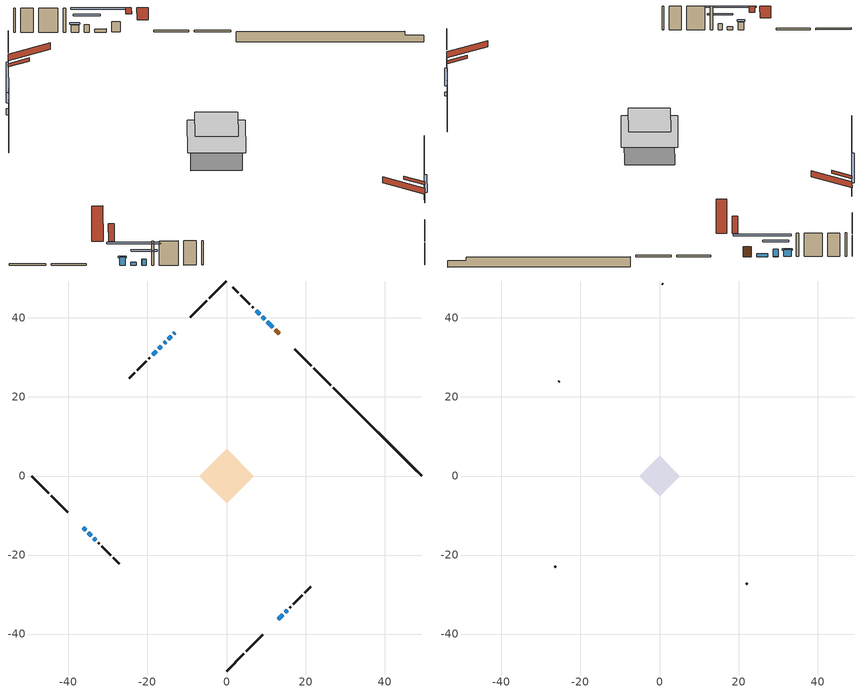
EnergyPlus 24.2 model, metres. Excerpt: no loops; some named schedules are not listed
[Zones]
conditioned space
 floor adiabatic (AdiabaticFloorConstruction): -6.88,0 0,6.88 6.88,0 0,-6.88 z3.14
 floor foundation (Slab1 construction): -5.57,0.54 -0.54,5.57 5.57,-0.54 0.54,-5.57 z-1.37
 wall outside (RimJoist1 construction): 0,-49.35 4.31,-45.03 / -49.35,0 -45.03,-4.31 / 0,49.35 -4.31,45.03 / 26.42,22.93 22.11,27.24 z0.7:1
 wall outside (RimJoist2 construction): 4.97,-44.38 9.14,-40.2 / -44.38,-4.97 -40.2,-9.14 / -4.97,44.38 -9.14,40.2 / 21.45,27.9 17.27,32.07 z0.7:1
 wall outside (AdiabaticWallConstruction 1): 13.33,36.01 12.32,37.02 z0.7:2.73
 wall outside (AdiabaticWallConstruction): -13.08,36.26 -13.38,35.96 / -33.6,-15.74 -33.11,-16.23 z0.7:1.92; -36.26,-13.08 -35.6,-13.75 z0.7:2.28; 11.66,37.68 10.3,39.05 / -14.04,35.31 -14.72,34.62 / -34.94,-14.4 -34.26,-15.09 z0.7:1.31; 9.64,39.7 9.05,40.3 / 13.08,-36.26 14.25,-35.09 z0.7:2.2; -15.38,33.97 -15.81,33.54 / 14.91,-34.44 15.33,-34.02 z0.7:1.69; -16.47,32.88 -17.13,32.21 z0.7:2.17; 8.39,40.95 7.47,41.87 z0.7:2.07; -17.79,31.56 -18.72,30.62 z0.7:1.84
 wall outside (Wall1 construction): 15.98,-33.36 16.26,-33.09 / -32.46,-16.89 -32.18,-17.17 / -19.38,29.97 -19.65,29.69 / 6.82,42.53 6.54,42.8 z0.7:5.58
 wall outside (Wall2 construction): 16.92,-32.43 19.14,-30.21 / -31.52,-17.82 -29.3,-20.04 / -20.31,29.03 -22.53,26.81 / 5.88,43.46 3.66,45.68 z0.7:5.58
 wall outside (Wall3 construction): 19.79,-29.55 21.28,-28.07 / -28.64,-20.7 -27.16,-22.18 / -23.19,26.16 -24.67,24.67 / 3.01,46.34 1.52,47.82 z0.7:5.58
 wall foundation (FoundationWall1 construction): 27.07,22.27,-1.37 27.07,22.27,0.7 47.12,2.23,0.7 47.12,2.23,-0.05 49.35,0,-0.05 49.35,0,-1.37
 window (WindowConstruction 9): -13.09,36.26 -13.38,35.96 z0.7:1.92
 window (WindowConstruction 8): -36.26,-13.09 -35.6,-13.75 z0.7:2.28
 window (WindowConstruction 10): 11.66,37.68 10.3,39.05 z0.7:1.31
 window (WindowConstruction 11): -14.04,35.31 -14.72,34.62 z0.7:1.31
 window (WindowConstruction 12): -34.94,-14.41 -34.26,-15.09 z0.7:1.31
 window (WindowConstruction): 9.64,39.7 9.05,40.3 z0.7:2.2
 window (WindowConstruction 1): -15.38,33.97 -15.81,33.54 z0.7:1.69
 window (WindowConstruction 2): -16.47,32.88 -17.13,32.22 z0.7:2.17
 window (WindowConstruction 3): 13.09,-36.26 14.25,-35.09 z0.7:2.2
 window (WindowConstruction 4): -33.6,-15.75 -33.11,-16.23 z0.7:1.92
 window (WindowConstruction 5): 8.39,40.95 7.48,41.87 z0.7:2.07
 window (WindowConstruction 6): -17.79,31.56 -18.72,30.63 z0.7:1.84
 window (WindowConstruction 7): 14.91,-34.43 15.32,-34.02 z0.7:1.69
 door (Door): 13.33,36.01 12.32,37.02 z0.7:2.73
 ceiling adiabatic (AdiabaticFloorConstruction): 0,-6.88 6.88,0 0,6.88 -6.88,0 z3.14
 roof outside (Roof2 construction): 12.43,-36.92,5.58 9.94,-34.42,6.75 9.28,-35.08,6.75 11.77,-37.57,5.58; -36.92,-12.43,5.58 -34.42,-9.94,6.75 -35.08,-9.28,6.75 -37.57,-11.77,5.58; -12.43,36.92,5.58 -9.94,34.42,6.75 -9.28,35.08,6.75 -11.77,37.57,5.58; 13.99,35.36,5.58 11.5,32.86,6.75 12.15,32.21,6.75 14.65,34.7,5.58
attic - vented
 floor to conditioned space (Floor1 construction Reversed): -5.12,0 0,5.12 5.12,0 0,-5.12 z5.58
 wall outside (Wall4 construction): 21.93,-27.41 22.14,-27.2 / -26.51,-22.84 -26.3,-23.05 / -25.33,24.02 -25.54,23.81 / 0.87,48.48 0.66,48.69 z0.7:5.58
 roof outside (Roof1 construction): 11.11,-38.23,5.58 6.13,-33.25,7.93 4.82,-34.56,7.93 9.8,-39.54,5.58; -38.23,-11.11,5.58 -33.25,-6.13,7.93 -34.56,-4.82,7.93 -39.54,-9.8,5.58; -11.11,38.23,5.58 -6.13,33.25,7.93 -4.82,34.56,7.93 -9.8,39.54,5.58; 15.3,34.04,5.58 10.32,29.06,7.93 11.63,27.74,7.93 16.62,32.73,5.58
shading: -35.45,-13.89 -36.4,-12.94 -36.69,-13.23 -35.75,-14.18 z2.48; 7.44,41.9 14.52,34.83 14.81,35.12 7.73,42.19 z5.35; -17.58,31.77 -11.18,38.16 -11.47,38.45 -17.87,32.06 z5.35; -31.4,-17.94 -37.8,-11.55 -38.09,-11.84 -31.69,-18.24 z5.35; 7.74,41.61 10.95,38.4 11.24,38.69 8.03,41.9 z4.05; -17.12,32.23 -14.07,35.28 -14.36,35.57 -17.41,32.52 z3.54; -18.44,30.91 -15.16,34.19 -15.45,34.48 -18.73,31.2 z4.02; 15.56,-33.78 11.78,-37.57 12.07,-37.86 15.85,-34.07 z4.05; -31.81,-17.54 -34.91,-14.44 -35.2,-14.73 -32.1,-17.83 z3.77; 7.33,42.01 8.53,40.81 8.82,41.1 7.62,42.3 z2.27; -18.86,30.48 -17.64,31.7 -17.94,31.99 -19.15,30.77 z2.04; 15.47,-33.88 14.77,-34.58 15.06,-34.87 15.76,-34.17 z1.89
[Building]
Building 1: Terrain=Suburbs
[Site:Location]
Erieau AUT_ON: Latitude {deg}=42.25; Longitude {deg}=-81.9; Time Zone {hr}=-5; Elevation {m}=178; Keep Site Location Information=Yes
[Site:GroundTemperature:Shallow]
5.2292, 3.30147, 3.1471, 4.0619, 7.73432, 11.3896, 14.5586, 16.5661, 16.7366, 15.1039, 12.0157, 8.47254
[Site:WaterMainsTemperature]
Calculation Method=Schedule; Temperature Schedule=mains temperature schedule
[Material] Roughness=Rough; Thermal Absorptance=0.9
Name | Thickness {m} | Conductivity {W/m-K} | Density {kg/m3} | Specific Heat {J/kg-K} | Solar Absorptance | Visible Absorptance
asphalt or fiberglass shingles | 0.00635 | 0.162714 | 1121.4 | 1465.45 | 0.4 | 0.4
ceiling stud and cavity | 0.1397 | 0.117536 | 65.682 | 1177.47 | 0.7 | 0.7
concrete 4.0 in. | 0.1016 | 1.803125 | 2242.8 | 837.4 | 0.7 | 0.7
concrete 8.0 in. | 0.2032 | 1.803125 | 2242.8 | 837.4 | 0.7 | 0.7
door material | 0.04445 | 0.0451087 | 512.64 | 1214.23 | 0.7 | 0.7
exterior vertical ins | 0.0106973 | 0.029427 | 32.04 | 1214.23 | 0.7 | 0.7
floor covering | 0.0127 | 0.0433444 | 54.468 | 1339.84 | 0.6 | 0.6
floor rigid ins; wall rigid ins | 0.512978 | 0.029427 | 32.04 | 1214.23 | 0.7 | 0.7
floor stud and cavity | 0.1397 | 1.75129 | 37.0049 | 1207.88 | 0.7 | 0.7
furniture material conditioned space 1 | 0.1524 | 0.115458 | 640.8 | 1214.23 | 0.6 | 0.6
gypsum board | 0.0127 | 0.160291 | 801 | 837.4 | 0.6 | 0.6
gypsum board 1 | 0.0127 | 0.160291 | 801 | 837.4 | 0.7 | 0.7
osb sheathing 0.5 in. | 0.0127 | 0.115458 | 512.64 | 1214.23 | 0.7 | 0.7
osb sheathing 0.75 in. | 0.01905 | 0.115458 | 512.64 | 1214.23 | 0.7 | 0.7
osb sheathing 2.0 in. | 0.0508 | 0.115458 | 512.64 | 1214.23 | 0.7 | 0.7
rim joist rigid ins | 0.051816 | 0.029427 | 32.04 | 1214.23 | 0.7 | 0.7
rim joist stud and cavity | 0.0508 | 0.0386947 | 125.044 | 1163.47 | 0.6 | 0.6
rim joist stud and cavity 1 | 0.0508 | 0.308293 | 125.044 | 1163.47 | 0.6 | 0.6
roof stud and cavity | 0.2032 | 0.171782 | 78.34581 | 1123.46 | 0.7 | 0.7
slab rigid ins | 0.00124462 | 0.029427 | 32.04 | 1214.23 | 0.7 | 0.7
wall stud and cavity | 0.1397 | 0.104393 | 139.0536 | 1170.24 | 0.7 | 0.7
wall stud and cavity 1 | 0.1397 | 0.0995464 | 139.0536 | 1170.24 | 0.7 | 0.7
wall stud and cavity 2 | 0.1397 | 0.101197 | 139.0536 | 1170.24 | 0.7 | 0.7
wall stud and cavity 3 | 0.0889 | 6.1454 | 50.32683 | 1063.81 | 0.6 | 0.6
wall stud and cavity 4 | 0.0889 | 0.380278 | 52.3479 | 1209.89 | 0.7 | 0.7
wall stud and cavity 5 | 0.0889 | 0.391764 | 83.0341 | 1211.67 | 0.7 | 0.7
wood siding | 0.0254 | 0.102417 | 544.68 | 1172.36 | 0.4 | 0.4
wood siding 1 | 0.00254 | 0.102417 | 544.68 | 1172.36 | 0.4 | 0.4
wood siding 2; wood siding 3; wood siding 4 | 0.0254 | 0.102417 | 544.68 | 1172.36 | 0.7 | 0.7
[WindowMaterial:SimpleGlazingSystem]
Name | U-Factor {W/m2-K} | Solar Heat Gain Coefficient
WindowMaterial | 2.93382 | 0.65
WindowMaterial 1 | 2.975272 | 0.61
WindowMaterial 10 | 2.97584 | 0.61
WindowMaterial 11 | 2.55737 | 0.57
WindowMaterial 2 | 2.927009 | 0.66
WindowMaterial 3 | 2.898619 | 0.69
WindowMaterial 4 | 2.95767 | 0.63
WindowMaterial 5 | 2.91168 | 0.67
WindowMaterial 6 | 2.91963 | 0.67
WindowMaterial 7 | 2.97981 | 0.61
WindowMaterial 8 | 2.92474 | 0.66
WindowMaterial 9 | 2.986628 | 0.6
[Construction]
AdiabaticFloorConstruction: floor stud and cavity, floor rigid ins, osb sheathing 0.75 in., floor covering
AdiabaticWallConstruction: wood siding 3, wall rigid ins, wall stud and cavity 4, gypsum board
AdiabaticWallConstruction 1: wood siding 4, wall rigid ins, wall stud and cavity 4, gypsum board
Door: door material
Floor1 construction Reversed: gypsum board, ceiling stud and cavity
FoundationWall1 construction: concrete 8.0 in., gypsum board 1
furniture construction conditioned space 1: furniture material conditioned space 1
PartitionWallConstruction: gypsum board, wall stud and cavity 5, gypsum board
RimJoist1 construction: wood siding 2, osb sheathing 2.0 in., rim joist stud and cavity
RimJoist2 construction: wood siding 2, rim joist rigid ins, osb sheathing 2.0 in., rim joist stud and cavity 1
Roof1 construction: asphalt or fiberglass shingles
Roof2 construction: asphalt or fiberglass shingles, osb sheathing 0.75 in., roof stud and cavity, gypsum board
Slab1 construction: slab rigid ins, concrete 4.0 in.
Wall1 construction: wood siding, osb sheathing 0.5 in., wall stud and cavity, gypsum board
Wall2 construction: wood siding, osb sheathing 0.5 in., wall stud and cavity 1, gypsum board
Wall3 construction: wood siding, osb sheathing 0.5 in., wall stud and cavity 2, gypsum board
Wall4 construction: wood siding 1, wall stud and cavity 3
WindowConstruction: WindowMaterial
WindowConstruction 1: WindowMaterial 1
WindowConstruction 10; WindowConstruction 12: WindowMaterial 10
WindowConstruction 11: WindowMaterial 11
WindowConstruction 2: WindowMaterial 2
WindowConstruction 3: WindowMaterial 3
WindowConstruction 4: WindowMaterial 4
WindowConstruction 5: WindowMaterial 5
WindowConstruction 6: WindowMaterial 6
WindowConstruction 7: WindowMaterial 7
WindowConstruction 8: WindowMaterial 8
WindowConstruction 9: WindowMaterial 9
[Zone] Multiplier=1; Part of Total Floor Area=Yes
Name | Volume {m3}
attic - vented | 19.9858
conditioned space | 351.6
[Space]
Name | Zone | Volume {m3}
attic - vented 1 | attic - vented | 19.9858
conditioned space 1 | conditioned space | 351.6
[ZoneInfiltration:EffectiveLeakageArea]
infil attic - vented 1: Zone or Space=attic - vented 1; Schedule=Always On Discrete; Effective Air Leakage Area {cm2}=2514.72; Stack Coefficient=0.000502537; Wind Coefficient=1.51462e-05
[ZoneMixing]
whole house fan mix: Zone or Space=attic - vented; Schedule=Always On Continuous; Design Flow Rate Calculation Method=Flow/Zone; Design Flow Rate {m3/s}=0; Source Zone or Space=conditioned space
[SurfaceProperty:ExposedFoundationPerimeter]
Slab1: Exposed Perimeter Calculation Method=TotalExposedPerimeter; Total Exposed Perimeter {m}=31.497
[InternalMass] Zone or ZoneList=conditioned space; Space or SpaceList=conditioned space 1
Name | Construction | Surface Area {m2}
furniture mass conditioned space 1 | furniture construction conditioned space 1 | 62.488
partition wall mass | PartitionWallConstruction | 156.22
[Lights]
interior lighting: Zone or ZoneList or Space or SpaceList=conditioned space 1; Schedule=interior lighting schedule; Design Level Calculation Method=LightingLevel; Lighting Level {W}=343.2; Return Air Fraction=0; Fraction Radiant=0.6; Fraction Visible=0.2; Fraction Replaceable=1
[People]
occupants: Zone or ZoneList or Space or SpaceList=conditioned space 1; Number of People Schedule=occupants schedule; Number of People Calculation Method=People; Number of People=3; Fraction Radiant=0.314171; Sensible Heat Fraction=0.56303; Activity Level Schedule=occupants activity schedule; Carbon Dioxide Generation Rate {m3/s-W}=0; Enable ASHRAE 55 Comfort Warnings=No; Mean Radiant Temperature Calculation Type=EnclosureAveraged
[ElectricEquipment] Zone or ZoneList or Space or SpaceList=conditioned space 1; Design Level Calculation Method=EquipmentLevel
Name | Schedule | Design Level {W} | Fraction Latent | Fraction Radiant | Fraction Lost
clothes dryer | clothes dryer schedule | 140.772 | 0.015 | 0.081 | 0.85
clothes washer | clothes washer schedule | 32.1985 | 0.03 | 0.162 | 0.7
cooking range | cooking range schedule | 215.147 | 0.08 | 0.432 | 0.2
dishwasher | dishwasher schedule | 66.8632 | 0.3 | 0.18 | 0.4
fridge | fridge schedule | 72.9452 | 0 | 0.6 | 0
mech vent bath fan 0 | mech vent bath fan 0 schedule | 50.2 | 0 | 0 | 1
mech vent house fan | mech vent house fan schedule | 0 | 0 | 0 | 1
mech vent house fan cfis | mech vent house fan cfis schedule | 0 | 0 | 0 | 0
misc plug loads | misc plug loads schedule | 494.7 | 0.045 | 0.513 | 0.1
whole house fan | Always On Discrete | 0 | 0 | 0 | 1
[OtherEquipment] Zone or ZoneList or Space or SpaceList=conditioned space 1; Design Level Calculation Method=EquipmentLevel
Name | Fuel Type | Schedule | Design Level {W} | Fraction Latent | Fraction Radiant | Fraction Lost
clothes dryer 1 | Electricity | clothes dryer schedule | 0 | 0.015 | 0.081 | 0.85
cooking range 1 | Electricity | cooking range schedule | 0 | 0.08 | 0.432 | 0.2
general water use latent | None | general water use schedule | 62.594 | 1 | 0 | 0
general water use sensible | None | general water use schedule | -61.6891 | 0 | 0.6 | 0
mech vent house fan latent load | None | Always On Discrete | 0 | 1 | 0 | 0
mech vent house fan sensible load | None | Always On Discrete | 0 | 0 | 0 | 0
water heater energy adjustment1 | NaturalGas | Always On Discrete | 0.01 | 0 | 0 | 1
[ZoneInfiltration:DesignFlowRate] Zone or ZoneList or Space or SpaceList=conditioned space 1; Schedule=Always On Discrete; Design Flow Rate Calculation Method=Flow/Zone; Design Flow Rate {m3/s}=0
infil flow; natural vent flow; whole house fan flow
[Foundation:Kiva]
Foundation Kiva 1: Initial Indoor Air Temperature {C}=18; Wall Height Above Grade {m}=0.699973; Wall Depth Below Slab {m}=0.2032; Custom Block Material Name 1=exterior vertical ins; Custom Block Depth 1 {m}=2.06999; Custom Block X Position 1 {m}=0.2159; Custom Block Z Position 1 {m}=0
[Foundation:Kiva:Settings]
Soil Conductivity {W/m-K}=0.849921; Soil Density {kg/m3}=1842.3; Soil Specific Heat {J/kg-K}=418.7; Ground Solar Absorptivity=0.9; Ground Thermal Absorptivity=0.9; Ground Surface Roughness {m}=0.03; Far-Field Width {m}=40; Deep-Ground Boundary Condition=ZeroFlux; Deep-Ground Depth {m}=40; Minimum Cell Dimension {m}=0.2; Maximum Cell Growth Coefficient=3; Simulation Timestep=Timestep
[Exterior:Lights]
exterior lighting: Schedule=exterior lighting schedule; Design Level {W}=75.6
[Schedule:Constant]
Name | Hourly Value
Always On Continuous; mech vent house fan schedule; mech vent house fan cfis schedule; Always On Discrete | 1
occupants activity schedule | 117.228
fridge schedule | 0
[Schedule:Week:Daily]
interior lighting schedule Week Rule - Jan1-Jan27: interior lighting schedule day, interior lighting schedule day, interior lighting schedule day, interior lighting schedule day, interior lighting schedule day, interior lighting schedule day, interior lighting schedule day, interior lighting schedule default day, interior lighting schedule default day, interior lighting schedule default day, interior lighting schedule default day, interior lighting schedule default day
interior lighting schedule Week Rule - Jan28-Feb3: interior lighting schedule day, interior lighting schedule day, interior lighting schedule day, interior lighting schedule day, interior lighting schedule day 1, interior lighting schedule day 1, interior lighting schedule day 1, interior lighting schedule default day, interior lighting schedule default day, interior lighting schedule default day, interior lighting schedule default day, interior lighting schedule default day
interior lighting schedule Week Rule - Feb4-Feb24: interior lighting schedule day 1, interior lighting schedule day 1, interior lighting schedule day 1, interior lighting schedule day 1, interior lighting schedule day 1, interior lighting schedule day 1, interior lighting schedule day 1, interior lighting schedule default day, interior lighting schedule default day, interior lighting schedule default day, interior lighting schedule default day, interior lighting schedule default day
interior lighting schedule Week Rule - Feb25-Mar3: interior lighting schedule day 1, interior lighting schedule day 1, interior lighting schedule day 1, interior lighting schedule day 1, interior lighting schedule day 2, interior lighting schedule day 2, interior lighting schedule day 2, interior lighting schedule default day, interior lighting schedule default day, interior lighting schedule default day, interior lighting schedule default day, interior lighting schedule default day
interior lighting schedule Week Rule - Mar4-Mar31: interior lighting schedule day 2, interior lighting schedule day 2, interior lighting schedule day 2, interior lighting schedule day 2, interior lighting schedule day 2, interior lighting schedule day 2, interior lighting schedule day 2, interior lighting schedule default day, interior lighting schedule default day, interior lighting schedule default day, interior lighting schedule default day, interior lighting schedule default day
interior lighting schedule Week Rule - Apr1-Apr28: interior lighting schedule day 3, interior lighting schedule day 3, interior lighting schedule day 3, interior lighting schedule day 3, interior lighting schedule day 3, interior lighting schedule day 3, interior lighting schedule day 3, interior lighting schedule default day, interior lighting schedule default day, interior lighting schedule default day, interior lighting schedule default day, interior lighting schedule default day
interior lighting schedule Week Rule - Apr29-May5: interior lighting schedule day 3, interior lighting schedule day 3, interior lighting schedule day 4, interior lighting schedule day 4, interior lighting schedule day 4, interior lighting schedule day 4, interior lighting schedule day 4, interior lighting schedule default day, interior lighting schedule default day, interior lighting schedule default day, interior lighting schedule default day, interior lighting schedule default day
interior lighting schedule Week Rule - May6-May26: interior lighting schedule day 4, interior lighting schedule day 4, interior lighting schedule day 4, interior lighting schedule day 4, interior lighting schedule day 4, interior lighting schedule day 4, interior lighting schedule day 4, interior lighting schedule default day, interior lighting schedule default day, interior lighting schedule default day, interior lighting schedule default day, interior lighting schedule default day
interior lighting schedule Week Rule - May27-Jun2: interior lighting schedule day 4, interior lighting schedule day 4, interior lighting schedule day 4, interior lighting schedule day 4, interior lighting schedule day 4, interior lighting schedule day 5, interior lighting schedule day 5, interior lighting schedule default day, interior lighting schedule default day, interior lighting schedule default day, interior lighting schedule default day, interior lighting schedule default day
interior lighting schedule Week Rule - Jun3-Jun30: interior lighting schedule day 5, interior lighting schedule day 5, interior lighting schedule day 5, interior lighting schedule day 5, interior lighting schedule day 5, interior lighting schedule day 5, interior lighting schedule day 5, interior lighting schedule default day, interior lighting schedule default day, interior lighting schedule default day, interior lighting schedule default day, interior lighting schedule default day
interior lighting schedule Week Rule - Jul1-Jul28: interior lighting schedule day 6, interior lighting schedule day 6, interior lighting schedule day 6, interior lighting schedule day 6, interior lighting schedule day 6, interior lighting schedule day 6, interior lighting schedule day 6, interior lighting schedule default day, interior lighting schedule default day, interior lighting schedule default day, interior lighting schedule default day, interior lighting schedule default day
interior lighting schedule Week Rule - Jul29-Aug4: interior lighting schedule day 6, interior lighting schedule day 6, interior lighting schedule day 6, interior lighting schedule day 7, interior lighting schedule day 7, interior lighting schedule day 7, interior lighting schedule day 7, interior lighting schedule default day, interior lighting schedule default day, interior lighting schedule default day, interior lighting schedule default day, interior lighting schedule default day
interior lighting schedule Week Rule - Aug5-Aug25: interior lighting schedule day 7, interior lighting schedule day 7, interior lighting schedule day 7, interior lighting schedule day 7, interior lighting schedule day 7, interior lighting schedule day 7, interior lighting schedule day 7, interior lighting schedule default day, interior lighting schedule default day, interior lighting schedule default day, interior lighting schedule default day, interior lighting schedule default day
interior lighting schedule Week Rule - Aug26-Sep1: interior lighting schedule day 7, interior lighting schedule day 7, interior lighting schedule day 7, interior lighting schedule day 7, interior lighting schedule day 7, interior lighting schedule day 7, interior lighting schedule day 8, interior lighting schedule default day, interior lighting schedule default day, interior lighting schedule default day, interior lighting schedule default day, interior lighting schedule default day
interior lighting schedule Week Rule - Sep2-Sep29: interior lighting schedule day 8, interior lighting schedule day 8, interior lighting schedule day 8, interior lighting schedule day 8, interior lighting schedule day 8, interior lighting schedule day 8, interior lighting schedule day 8, interior lighting schedule default day, interior lighting schedule default day, interior lighting schedule default day, interior lighting schedule default day, interior lighting schedule default day
interior lighting schedule Week Rule - Sep30-Oct6: interior lighting schedule day 8, interior lighting schedule day 9, interior lighting schedule day 9, interior lighting schedule day 9, interior lighting schedule day 9, interior lighting schedule day 9, interior lighting schedule day 9, interior lighting schedule default day, interior lighting schedule default day, interior lighting schedule default day, interior lighting schedule default day, interior lighting schedule default day
interior lighting schedule Week Rule - Oct7-Oct27: interior lighting schedule day 9, interior lighting schedule day 9, interior lighting schedule day 9, interior lighting schedule day 9, interior lighting schedule day 9, interior lighting schedule day 9, interior lighting schedule day 9, interior lighting schedule default day, interior lighting schedule default day, interior lighting schedule default day, interior lighting schedule default day, interior lighting schedule default day
interior lighting schedule Week Rule - Oct28-Nov3: interior lighting schedule day 9, interior lighting schedule day 9, interior lighting schedule day 9, interior lighting schedule day 9, interior lighting schedule day 10, interior lighting schedule day 10, interior lighting schedule day 10, interior lighting schedule default day, interior lighting schedule default day, interior lighting schedule default day, interior lighting schedule default day, interior lighting schedule default day
interior lighting schedule Week Rule - Nov4-Nov24: interior lighting schedule day 10, interior lighting schedule day 10, interior lighting schedule day 10, interior lighting schedule day 10, interior lighting schedule day 10, interior lighting schedule day 10, interior lighting schedule day 10, interior lighting schedule default day, interior lighting schedule default day, interior lighting schedule default day, interior lighting schedule default day, interior lighting schedule default day
interior lighting schedule Week Rule - Nov25-Dec1: interior lighting schedule day 10, interior lighting schedule day 10, interior lighting schedule day 10, interior lighting schedule day 10, interior lighting schedule day 10, interior lighting schedule day 10, interior lighting schedule day 11, interior lighting schedule default day, interior lighting schedule default day, interior lighting schedule default day, interior lighting schedule default day, interior lighting schedule default day
interior lighting schedule Week Rule - Dec2-Dec31: interior lighting schedule day 11, interior lighting schedule day 11, interior lighting schedule day 11, interior lighting schedule day 11, interior lighting schedule day 11, interior lighting schedule day 11, interior lighting schedule day 11, interior lighting schedule default day, interior lighting schedule default day, interior lighting schedule default day, interior lighting schedule default day, interior lighting schedule default day
occupants schedule Week Rule - Jan1-Dec31: occupants schedule day, occupants schedule day, occupants schedule day, occupants schedule day, occupants schedule day, occupants schedule day, occupants schedule day, occupants schedule default day, occupants schedule default day, occupants schedule default day, occupants schedule default day, occupants schedule default day
clothes dryer schedule Week Rule - Jan1-Dec31: clothes dryer schedule day, clothes dryer schedule day, clothes dryer schedule day, clothes dryer schedule day, clothes dryer schedule day, clothes dryer schedule day, clothes dryer schedule day, clothes dryer schedule default day, clothes dryer schedule default day, clothes dryer schedule default day, clothes dryer schedule default day, clothes dryer schedule default day
clothes washer schedule Week Rule - Jan1-Dec31: clothes washer schedule day, clothes washer schedule day, clothes washer schedule day, clothes washer schedule day, clothes washer schedule day, clothes washer schedule day, clothes washer schedule day, clothes washer schedule default day, clothes washer schedule default day, clothes washer schedule default day, clothes washer schedule default day, clothes washer schedule default day
cooking range schedule Week Rule - Jan1-Dec31: cooking range schedule day, cooking range schedule day, cooking range schedule day, cooking range schedule day, cooking range schedule day, cooking range schedule day, cooking range schedule day, cooking range schedule default day, cooking range schedule default day, cooking range schedule default day, cooking range schedule default day, cooking range schedule default day
dishwasher schedule Week Rule - Jan1-Dec31: dishwasher schedule day, dishwasher schedule day, dishwasher schedule day, dishwasher schedule day, dishwasher schedule day, dishwasher schedule day, dishwasher schedule day, dishwasher schedule default day, dishwasher schedule default day, dishwasher schedule default day, dishwasher schedule default day, dishwasher schedule default day
mech vent bath fan 0 schedule Week Rule - Jan1-Dec31: mech vent bath fan 0 schedule day, mech vent bath fan 0 schedule day, mech vent bath fan 0 schedule day, mech vent bath fan 0 schedule day, mech vent bath fan 0 schedule day, mech vent bath fan 0 schedule day, mech vent bath fan 0 schedule day, mech vent bath fan 0 schedule default day, mech vent bath fan 0 schedule default day, mech vent bath fan 0 schedule default day, mech vent bath fan 0 schedule default day, mech vent bath fan 0 schedule default day
misc plug loads schedule Week Rule - Jan1-Dec31: misc plug loads schedule day, misc plug loads schedule day, misc plug loads schedule day, misc plug loads schedule day, misc plug loads schedule day, misc plug loads schedule day, misc plug loads schedule day, misc plug loads schedule default day, misc plug loads schedule default day, misc plug loads schedule default day, misc plug loads schedule default day, misc plug loads schedule default day
general water use schedule Week Rule - Jan1-Dec31: general water use schedule day, general water use schedule day, general water use schedule day, general water use schedule day, general water use schedule day, general water use schedule day, general water use schedule day, general water use schedule default day, general water use schedule default day, general water use schedule default day, general water use schedule default day, general water use schedule default day
exterior lighting schedule Week Rule - Jan1-Jan27: exterior lighting schedule day, exterior lighting schedule day, exterior lighting schedule day, exterior lighting schedule day, exterior lighting schedule day, exterior lighting schedule day, exterior lighting schedule day, exterior lighting schedule default day, exterior lighting schedule default day, exterior lighting schedule default day, exterior lighting schedule default day, exterior lighting schedule default day
exterior lighting schedule Week Rule - Jan28-Feb3: exterior lighting schedule day, exterior lighting schedule day, exterior lighting schedule day, exterior lighting schedule day, exterior lighting schedule day 1, exterior lighting schedule day 1, exterior lighting schedule day 1, exterior lighting schedule default day, exterior lighting schedule default day, exterior lighting schedule default day, exterior lighting schedule default day, exterior lighting schedule default day
exterior lighting schedule Week Rule - Feb4-Feb24: exterior lighting schedule day 1, exterior lighting schedule day 1, exterior lighting schedule day 1, exterior lighting schedule day 1, exterior lighting schedule day 1, exterior lighting schedule day 1, exterior lighting schedule day 1, exterior lighting schedule default day, exterior lighting schedule default day, exterior lighting schedule default day, exterior lighting schedule default day, exterior lighting schedule default day
exterior lighting schedule Week Rule - Feb25-Mar3: exterior lighting schedule day 1, exterior lighting schedule day 1, exterior lighting schedule day 1, exterior lighting schedule day 1, exterior lighting schedule day 2, exterior lighting schedule day 2, exterior lighting schedule day 2, exterior lighting schedule default day, exterior lighting schedule default day, exterior lighting schedule default day, exterior lighting schedule default day, exterior lighting schedule default day
exterior lighting schedule Week Rule - Mar4-Mar31: exterior lighting schedule day 2, exterior lighting schedule day 2, exterior lighting schedule day 2, exterior lighting schedule day 2, exterior lighting schedule day 2, exterior lighting schedule day 2, exterior lighting schedule day 2, exterior lighting schedule default day, exterior lighting schedule default day, exterior lighting schedule default day, exterior lighting schedule default day, exterior lighting schedule default day
exterior lighting schedule Week Rule - Apr1-Apr28: exterior lighting schedule day 3, exterior lighting schedule day 3, exterior lighting schedule day 3, exterior lighting schedule day 3, exterior lighting schedule day 3, exterior lighting schedule day 3, exterior lighting schedule day 3, exterior lighting schedule default day, exterior lighting schedule default day, exterior lighting schedule default day, exterior lighting schedule default day, exterior lighting schedule default day
exterior lighting schedule Week Rule - Apr29-May5: exterior lighting schedule day 3, exterior lighting schedule day 3, exterior lighting schedule day 4, exterior lighting schedule day 4, exterior lighting schedule day 4, exterior lighting schedule day 4, exterior lighting schedule day 4, exterior lighting schedule default day, exterior lighting schedule default day, exterior lighting schedule default day, exterior lighting schedule default day, exterior lighting schedule default day
exterior lighting schedule Week Rule - May6-May26: exterior lighting schedule day 4, exterior lighting schedule day 4, exterior lighting schedule day 4, exterior lighting schedule day 4, exterior lighting schedule day 4, exterior lighting schedule day 4, exterior lighting schedule day 4, exterior lighting schedule default day, exterior lighting schedule default day, exterior lighting schedule default day, exterior lighting schedule default day, exterior lighting schedule default day
exterior lighting schedule Week Rule - May27-Jun2: exterior lighting schedule day 4, exterior lighting schedule day 4, exterior lighting schedule day 4, exterior lighting schedule day 4, exterior lighting schedule day 4, exterior lighting schedule day 5, exterior lighting schedule day 5, exterior lighting schedule default day, exterior lighting schedule default day, exterior lighting schedule default day, exterior lighting schedule default day, exterior lighting schedule default day
exterior lighting schedule Week Rule - Jun3-Jun30: exterior lighting schedule day 5, exterior lighting schedule day 5, exterior lighting schedule day 5, exterior lighting schedule day 5, exterior lighting schedule day 5, exterior lighting schedule day 5, exterior lighting schedule day 5, exterior lighting schedule default day, exterior lighting schedule default day, exterior lighting schedule default day, exterior lighting schedule default day, exterior lighting schedule default day
exterior lighting schedule Week Rule - Jul1-Jul28: exterior lighting schedule day 6, exterior lighting schedule day 6, exterior lighting schedule day 6, exterior lighting schedule day 6, exterior lighting schedule day 6, exterior lighting schedule day 6, exterior lighting schedule day 6, exterior lighting schedule default day, exterior lighting schedule default day, exterior lighting schedule default day, exterior lighting schedule default day, exterior lighting schedule default day
exterior lighting schedule Week Rule - Jul29-Aug4: exterior lighting schedule day 6, exterior lighting schedule day 6, exterior lighting schedule day 6, exterior lighting schedule day 7, exterior lighting schedule day 7, exterior lighting schedule day 7, exterior lighting schedule day 7, exterior lighting schedule default day, exterior lighting schedule default day, exterior lighting schedule default day, exterior lighting schedule default day, exterior lighting schedule default day
exterior lighting schedule Week Rule - Aug5-Aug25: exterior lighting schedule day 7, exterior lighting schedule day 7, exterior lighting schedule day 7, exterior lighting schedule day 7, exterior lighting schedule day 7, exterior lighting schedule day 7, exterior lighting schedule day 7, exterior lighting schedule default day, exterior lighting schedule default day, exterior lighting schedule default day, exterior lighting schedule default day, exterior lighting schedule default day
exterior lighting schedule Week Rule - Aug26-Sep1: exterior lighting schedule day 7, exterior lighting schedule day 7, exterior lighting schedule day 7, exterior lighting schedule day 7, exterior lighting schedule day 7, exterior lighting schedule day 7, exterior lighting schedule day 8, exterior lighting schedule default day, exterior lighting schedule default day, exterior lighting schedule default day, exterior lighting schedule default day, exterior lighting schedule default day
[Schedule:Year]
interior lighting schedule: interior lighting schedule Week Rule - Jan1-Jan27, 1, 1, 1, 27, interior lighting schedule Week Rule - Jan28-Feb3, 1, 28, 2, 3, interior lighting schedule Week Rule - Feb4-Feb24, 2, 4, 2, 24, interior lighting schedule Week Rule - Feb25-Mar3, 2, 25, 3, 3, interior lighting schedule Week Rule - Mar4-Mar31, 3, 4, 3, 31, interior lighting schedule Week Rule - Apr1-Apr28, 4, 1, 4, 28, interior lighting schedule Week Rule - Apr29-May5, 4, 29, 5, 5, interior lighting schedule Week Rule - May6-May26, 5, 6, 5, 26, interior lighting schedule Week Rule - May27-Jun2, 5, 27, 6, 2, interior lighting schedule Week Rule - Jun3-Jun30, 6, 3, 6, 30, interior lighting schedule Week Rule - Jul1-Jul28, 7, 1, 7, 28, interior lighting schedule Week Rule - Jul29-Aug4, 7, 29, 8, 4, interior lighting schedule Week Rule - Aug5-Aug25, 8, 5, 8, 25, interior lighting schedule Week Rule - Aug26-Sep1, 8, 26, 9, 1, interior lighting schedule Week Rule - Sep2-Sep29, 9, 2, 9, 29, interior lighting schedule Week Rule - Sep30-Oct6, 9, 30, 10, 6, interior lighting schedule Week Rule - Oct7-Oct27, 10, 7, 10, 27, interior lighting schedule Week Rule - Oct28-Nov3, 10, 28, 11, 3, interior lighting schedule Week Rule - Nov4-Nov24, 11, 4, 11, 24, interior lighting schedule Week Rule - Nov25-Dec1, 11, 25, 12, 1, interior lighting schedule Week Rule - Dec2-Dec31, 12, 2, 12, 31
occupants schedule: occupants schedule Week Rule - Jan1-Dec31, 1, 1, 12, 31
clothes dryer schedule: clothes dryer schedule Week Rule - Jan1-Dec31, 1, 1, 12, 31
clothes washer schedule: clothes washer schedule Week Rule - Jan1-Dec31, 1, 1, 12, 31
cooking range schedule: cooking range schedule Week Rule - Jan1-Dec31, 1, 1, 12, 31
dishwasher schedule: dishwasher schedule Week Rule - Jan1-Dec31, 1, 1, 12, 31
mech vent bath fan 0 schedule: mech vent bath fan 0 schedule Week Rule - Jan1-Dec31, 1, 1, 12, 31
misc plug loads schedule: misc plug loads schedule Week Rule - Jan1-Dec31, 1, 1, 12, 31
general water use schedule: general water use schedule Week Rule - Jan1-Dec31, 1, 1, 12, 31
exterior lighting schedule: exterior lighting schedule Week Rule - Jan1-Jan27, 1, 1, 1, 27, exterior lighting schedule Week Rule - Jan28-Feb3, 1, 28, 2, 3, exterior lighting schedule Week Rule - Feb4-Feb24, 2, 4, 2, 24, exterior lighting schedule Week Rule - Feb25-Mar3, 2, 25, 3, 3, exterior lighting schedule Week Rule - Mar4-Mar31, 3, 4, 3, 31, exterior lighting schedule Week Rule - Apr1-Apr28, 4, 1, 4, 28, exterior lighting schedule Week Rule - Apr29-May5, 4, 29, 5, 5, exterior lighting schedule Week Rule - May6-May26, 5, 6, 5, 26, exterior lighting schedule Week Rule - May27-Jun2, 5, 27, 6, 2, exterior lighting schedule Week Rule - Jun3-Jun30, 6, 3, 6, 30, exterior lighting schedule Week Rule - Jul1-Jul28, 7, 1, 7, 28, exterior lighting schedule Week Rule - Jul29-Aug4, 7, 29, 8, 4, exterior lighting schedule Week Rule - Aug5-Aug25, 8, 5, 8, 25, exterior lighting schedule Week Rule - Aug26-Sep1, 8, 26, 9, 1, exterior lighting schedule Week Rule - Sep2-Sep29, 9, 2, 9, 29, exterior lighting schedule Week Rule - Sep30-Oct6, 9, 30, 10, 6, exterior lighting schedule Week Rule - Oct7-Oct27, 10, 7, 10, 27, exterior lighting schedule Week Rule - Oct28-Nov3, 10, 28, 11, 3, exterior lighting schedule Week Rule - Nov4-Nov24, 11, 4, 11, 24, exterior lighting schedule Week Rule - Nov25-Dec1, 11, 25, 12, 1, exterior lighting schedule Week Rule - Dec2-Dec31, 12, 2, 12, 31
[Schedule:Compact]
mains temperature schedule: Through: 01/01, For: AllDays, Until: 24:00, 8.89333, Through: 01/02, For: AllDays, Until: 24:00, 8.82722, Through: 01/03, For: AllDays, Until: 24:00, 8.76167, Through: 01/04, For: AllDays, Until: 24:00, 8.69778, Through: 01/05, For: AllDays, Until: 24:00, 8.635, Through: 01/06, For: AllDays, Until: 24:00, 8.57333, Through: 01/07, For: AllDays, Until: 24:00, 8.51333, Through: 01/08, For: AllDays, Until: 24:00, 8.455, Through: 01/09, For: AllDays, Until: 24:00, 8.39778, Through: 01/10, For: AllDays, Until: 24:00, 8.34167, Through: 01/11, For: AllDays, Until: 24:00, 8.28722, Through: 01/12, For: AllDays, Until: 24:00, 8.23444, Through: 01/13, For: AllDays, Until: 24:00, 8.18278, Through: 01/14, For: AllDays, Until: 24:00, 8.13222, Through: 01/15, For: AllDays, Until: 24:00, 8.08389, Through: 01/16, For: AllDays, Until: 24:00, 8.03667, Through: 01/17, For: AllDays, Until: 24:00, 7.99111, Through: 01/18, For: AllDays, Until: 24:00, 7.94667, Through: 01/19, For: AllDays, Until: 24:00, 7.90389, Through: 01/20, For: AllDays, Until: 24:00, 7.86278, Through: 01/21, For: AllDays, Until: 24:00, 7.82333, Through: 01/22, For: AllDays, Until: 24:00, 7.78556, Through: 01/23, For: AllDays, Until: 24:00, 7.74889, Through: 01/24, For: AllDays, Until: 24:00, 7.71444, Through: 01/25, For: AllDays, Until: 24:00, 7.68111, Through: 01/26, For: AllDays, Until: 24:00, 7.64944, Through: 01/27, For: AllDays, Until: 24:00, 7.61944, Through: 01/28, For: AllDays, Until: 24:00, 7.59111, Through: 01/29, For: AllDays, Until: 24:00, 7.56444, Through: 01/30, For: AllDays, Until: 24:00, 7.53944, Through: 01/31, For: AllDays, Until: 24:00, 7.51611, Through: 02/01, For: AllDays, Until: 24:00, 7.49444, Through: 02/02, For: AllDays, Until: 24:00, 7.47389, Through: 02/03, For: AllDays, Until: 24:00, 7.45556, Through: 02/04, For: AllDays, Until: 24:00, 7.43889, Through: 02/05, For: AllDays, Until: 24:00, 7.42389, Through: 02/06, For: AllDays, Until: 24:00, 7.41056, Through: 02/07, For: AllDays, Until: 24:00, 7.39889, Through: 02/08, For: AllDays, Until: 24:00, 7.38833, Through: 02/09, For: AllDays, Until: 24:00, 7.38, Through: 02/10, For: AllDays, Until: 24:00, 7.37389, Through: 02/11, For: AllDays, Until: 24:00, 7.36889, Through: 02/12, For: AllDays, Until: 24:00, 7.36556, Through: 02/13, For: AllDays, Until: 24:00, 7.36389, Through: 02/14, For: AllDays, Until: 24:00, 7.36389, Through: 02/15, For: AllDays, Until: 24:00, 7.36611, Through: 02/16, For: AllDays, Until: 24:00, 7.36944, Through: 02/17, For: AllDays, Until: 24:00, 7.375, Through: 02/18, For: AllDays, Until: 24:00, 7.38167, Through: 02/19, For: AllDays, Until: 24:00, 7.39056, Through: 02/20, For: AllDays, Until: 24:00, 7.40056, Through: 02/21, For: AllDays, Until: 24:00, 7.41278, Through: 02/22, For: AllDays, Until: 24:00, 7.42667, Through: 02/23, For: AllDays, Until: 24:00, 7.44222, Through: 02/24, For: AllDays, Until: 24:00, 7.45889, Through: 02/25, For: AllDays, Until: 24:00, 7.47778, Through: 02/26, For: AllDays, Until: 24:00, 7.49833, Through: 02/27, For: AllDays, Until: 24:00, 7.52056, Through: 02/28, For: AllDays, Until: 24:00, 7.54444, Through: 03/01, For: AllDays, Until: 24:00, 7.56944, Through: 03/02, For: AllDays, Until: 24:00, 7.59667, Through: 03/03, For: AllDays, Until: 24:00, 7.62556, Through: 03/04, For: AllDays, Until: 24:00, 7.65556, Through: 03/05, For: AllDays, Until: 24:00, 7.68778, Through: 03/06, For: AllDays, Until: 24:00, 7.72111, Through: 03/07, For: AllDays, Until: 24:00, 7.75611, Through: 03/08, For: AllDays, Until: 24:00, 7.79278, Through: 03/09, For: AllDays, Until: 24:00, 7.83111, Through: 03/10, For: AllDays, Until: 24:00, 7.87111, Through: 03/11, For: AllDays, Until: 24:00, 7.91222, Through: 03/12, For: AllDays, Until: 24:00, 7.95556, Through: 03/13, For: AllDays, Until: 24:00, 8, Through: 03/14, For: AllDays, Until: 24:00, 8.04556, Through: 03/15, For: AllDays, Until: 24:00, 8.09333, Through: 03/16, For: AllDays, Until: 24:00, 8.14222, Through: 03/17, For: AllDays, Until: 24:00, 8.19278, Through: 03/18, For: AllDays, Until: 24:00, 8.24444, Through: 03/19, For: AllDays, Until: 24:00, 8.29778, Through: 03/20, For: AllDays, Until: 24:00, 8.35278, Through: 03/21, For: AllDays, Until: 24:00, 8.40889, Through: 03/22, For: AllDays, Until: 24:00, 8.46611, Through: 03/23, For: AllDays, Until: 24:00, 8.52556, Through: 03/24, For: AllDays, Until: 24:00, 8.58556, Through: 03/25, For: AllDays, Until: 24:00, 8.64722, Through: 03/26, For: AllDays, Until: 24:00, 8.71, Through: 03/27, For: AllDays, Until: 24:00, 8.77444, Through: 03/28, For: AllDays, Until: 24:00, 8.84, Through: 03/29, For: AllDays, Until: 24:00, 8.90667, Through: 03/30, For: AllDays, Until: 24:00, 8.975, Through: 03/31, For: AllDays, Until: 24:00, 9.04389, Through: 04/01, For: AllDays, Until: 24:00, 9.11444, Through: 04/02, For: AllDays, Until: 24:00, 9.18611, Through: 04/03, For: AllDays, Until: 24:00, 9.25889, Through: 04/04, For: AllDays, Until: 24:00, 9.33278, Through: 04/05, For: AllDays, Until: 24:00, 9.40833, Through: 04/06, For: AllDays, Until: 24:00, 9.48444, Through: 04/07, For: AllDays, Until: 24:00, 9.56167, Through: 04/08, For: AllDays, Until: 24:00, 9.64, Through: 04/09, For: AllDays, Until: 24:00, 9.71889, Through: 04/10, For: AllDays, Until: 24:00, 9.79944, Through: 04/11, For: AllDays, Until: 24:00, 9.88056, Through: 04/12, For: AllDays, Until: 24:00, 9.96333, Through: 04/13, For: AllDays, Until: 24:00, 10.0461, Through: 04/14, For: AllDays, Until: 24:00, 10.1306, Through: 04/15, For: AllDays, Until: 24:00, 10.2156, Through: 04/16, For: AllDays, Until: 24:00, 10.3011, Through: 04/17, For: AllDays, Until: 24:00, 10.3878, Through: 04/18, For: AllDays, Until: 24:00, 10.4756, Through: 04/19, For: AllDays, Until: 24:00, 10.5639, Through: 04/20, For: AllDays, Until: 24:00, 10.6528, Through: 04/21, For: AllDays, Until: 24:00, 10.7422, Through: 04/22, For: AllDays, Until: 24:00, 10.8328, Through: 04/23, For: AllDays, Until: 24:00, 10.9239, Through: 04/24, For: AllDays, Until: 24:00, 11.0156, Through: 04/25, For: AllDays, Until: 24:00, 11.1083, Through: 04/26, For: AllDays, Until: 24:00, 11.2011, Through: 04/27, For: AllDays, Until: 24:00, 11.295, Through: 04/28, For: AllDays, Until: 24:00, 11.3889, Through: 04/29, For: AllDays, Until: 24:00, 11.4833, Through: 04/30, For: AllDays, Until: 24:00, 11.5783, Through: 05/01, For: AllDays, Until: 24:00, 11.6739, Through: 05/02, For: AllDays, Until: 24:00, 11.77, Through: 05/03, For: AllDays, Until: 24:00, 11.8661, Through: 05/04, For: AllDays, Until: 24:00, 11.9633, Through: 05/05, For: AllDays, Until: 24:00, 12.06, Through: 05/06, For: AllDays, Until: 24:00, 12.1578, Through: 05/07, For: AllDays, Until: 24:00, 12.255, Through: 05/08, For: AllDays, Until: 24:00, 12.3533, Through: 05/09, For: AllDays, Until: 24:00, 12.4511, Through: 05/10, For: AllDays, Until: 24:00, 12.5494, Through: 05/11, For: AllDays, Until: 24:00, 12.6483, Through: 05/12, For: AllDays, Until: 24:00, 12.7467, Through: 05/13, For: AllDays, Until: 24:00, 12.8456, Through: 05/14, For: AllDays, Until: 24:00, 12.9444, Through: 05/15, For: AllDays, Until: 24:00, 13.0433, Through: 05/16, For: AllDays, Until: 24:00, 13.1422, Through: 05/17, For: AllDays, Until: 24:00, 13.2411, Through: 05/18, For: AllDays, Until: 24:00, 13.34, Through: 05/19, For: AllDays, Until: 24:00, 13.4383, Through: 05/20, For: AllDays, Until: 24:00, 13.5372, Through: 05/21, For: AllDays, Until: 24:00, 13.6356, Through: 05/22, For: AllDays, Until: 24:00, 13.7339, Through: 05/23, For: AllDays, Until: 24:00, 13.8322, Through: 05/24, For: AllDays, Until: 24:00, 13.9306, Through: 05/25, For: AllDays, Until: 24:00, 14.0283, Through: 05/26, For: AllDays, Until: 24:00, 14.1256, Through: 05/27, For: AllDays, Until: 24:00, 14.2228, Through: 05/28, For: AllDays, Until: 24:00, 14.3194, Through: 05/29, For: AllDays, Until: 24:00, 14.4161, Through: 05/30, For: AllDays, Until: 24:00, 14.5122, Through: 05/31, For: AllDays, Until: 24:00, 14.6078, Through: 06/01, For: AllDays, Until: 24:00, 14.7033, Through: 06/02, For: AllDays, Until: 24:00, 14.7978, Through: 06/03, For: AllDays, Until: 24:00, 14.8922, Through: 06/04, For: AllDays, Until: 24:00, 14.9861, Through: 06/05, For: AllDays, Until: 24:00, 15.0789, Through: 06/06, For: AllDays, Until: 24:00, 15.1717, Through: 06/07, For: AllDays, Until: 24:00, 15.2639, Through: 06/08, For: AllDays, Until: 24:00, 15.355, Through: 06/09, For: AllDays, Until: 24:00, 15.4456, Through: 06/10, For: AllDays, Until: 24:00, 15.5356, Through: 06/11, For: AllDays, Until: 24:00, 15.625, Through: 06/12, For: AllDays, Until: 24:00, 15.7139, Through: 06/13, For: AllDays, Until: 24:00, 15.8017, Through: 06/14, For: AllDays, Until: 24:00, 15.8883, Through: 06/15, For: AllDays, Until: 24:00, 15.9744, Through: 06/16, For: AllDays, Until: 24:00, 16.06, Through: 06/17, For: AllDays, Until: 24:00, 16.1444, Through: 06/18, For: AllDays, Until: 24:00, 16.2278, Through: 06/19, For: AllDays, Until: 24:00, 16.3106, Through: 06/20, For: AllDays, Until: 24:00, 16.3922, Through: 06/21, For: AllDays, Until: 24:00, 16.4728, Through: 06/22, For: AllDays, Until: 24:00, 16.5522, Through: 06/23, For: AllDays, Until: 24:00, 16.6311, Through: 06/24, For: AllDays, Until: 24:00, 16.7089, Through: 06/25, For: AllDays, Until: 24:00, 16.7856, Through: 06/26, For: AllDays, Until: 24:00, 16.8606, Through: 06/27, For: AllDays, Until: 24:00, 16.935, Through: 06/28, For: AllDays, Until: 24:00, 17.0083, Through: 06/29, For: AllDays, Until: 24:00, 17.0806, Through: 06/30, For: AllDays, Until: 24:00, 17.1511, Through: 07/01, For: AllDays, Until: 24:00, 17.2211, Through: 07/02, For: AllDays, Until: 24:00, 17.2894, Through: 07/03, For: AllDays, Until: 24:00, 17.3567, Through: 07/04, For: AllDays, Until: 24:00, 17.4228, Through: 07/05, For: AllDays, Until: 24:00, 17.4878, Through: 07/06, For: AllDays, Until: 24:00, 17.5511, Through: 07/07, For: AllDays, Until: 24:00, 17.6133, Through: 07/08, For: AllDays, Until: 24:00, 17.6739, Through: 07/09, For: AllDays, Until: 24:00, 17.7333, Through: 07/10, For: AllDays, Until: 24:00, 17.7911, Through: 07/11, For: AllDays, Until: 24:00, 17.8478, Through: 07/12, For: AllDays, Until: 24:00, 17.9033, Through: 07/13, For: AllDays, Until: 24:00, 17.9572, Through: 07/14, For: AllDays, Until: 24:00, 18.0094, Through: 07/15, For: AllDays, Until: 24:00, 18.0606, Through: 07/16, For: AllDays, Until: 24:00, 18.11, Through: 07/17, For: AllDays, Until: 24:00, 18.1578, Through: 07/18, For: AllDays, Until: 24:00, 18.2044, Through: 07/19, For: AllDays, Until: 24:00, 18.2494, Through: 07/20, For: AllDays, Until: 24:00, 18.2928, Through: 07/21, For: AllDays, Until: 24:00, 18.335, Through: 07/22, For: AllDays, Until: 24:00, 18.3756, Through: 07/23, For: AllDays, Until: 24:00, 18.4139, Through: 07/24, For: AllDays, Until: 24:00, 18.4517, Through: 07/25, For: AllDays, Until: 24:00, 18.4872, Through: 07/26, For: AllDays, Until: 24:00, 18.5211, Through: 07/27, For: AllDays, Until: 24:00, 18.5539, Through: 07/28, For: AllDays, Until: 24:00, 18.5844, Through: 07/29, For: AllDays, Until: 24:00, 18.6139, Through: 07/30, For: AllDays, Until: 24:00, 18.6417, Through: 07/31, For: AllDays, Until: 24:00, 18.6678, Through: 08/01, For: AllDays, Until: 24:00, 18.6917, Through: 08/02, For: AllDays, Until: 24:00, 18.7144, Through: 08/03, For: AllDays, Until: 24:00, 18.7356, Through: 08/04, For: AllDays, Until: 24:00, 18.755, Through: 08/05, For: AllDays, Until: 24:00, 18.7728, Through: 08/06, For: AllDays, Until: 24:00, 18.7889, Through: 08/07, For: AllDays, Until: 24:00, 18.8028, Through: 08/08, For: AllDays, Until: 24:00, 18.8156, Through: 08/09, For: AllDays, Until: 24:00, 18.8267, Through: 08/10, For: AllDays, Until: 24:00, 18.8361, Through: 08/11, For: AllDays, Until: 24:00, 18.8433, Through: 08/12, For: AllDays, Until: 24:00, 18.8494, Through: 08/13, For: AllDays, Until: 24:00, 18.8533, Through: 08/14, For: AllDays, Until: 24:00, 18.8561, Through: 08/15, For: AllDays, Until: 24:00, 18.8567, Through: 08/16, For: AllDays, Until: 24:00, 18.8561, Through: 08/17, For: AllDays, Until: 24:00, 18.8533, Through: 08/18, For: AllDays, Until: 24:00, 18.8489, Through: 08/19, For: AllDays, Until: 24:00, 18.8428, Through: 08/20, For: AllDays, Until: 24:00, 18.835, Through: 08/21, For: AllDays, Until: 24:00, 18.8256, Through: 08/22, For: AllDays, Until: 24:00, 18.8144, Through: 08/23, For: AllDays, Until: 24:00, 18.8017, Through: 08/24, For: AllDays, Until: 24:00, 18.7872, Through: 08/25, For: AllDays, Until: 24:00, 18.7711, Through: 08/26, For: AllDays, Until: 24:00, 18.7533, Through: 08/27, For: AllDays, Until: 24:00, 18.7339, Through: 08/28, For: AllDays, Until: 24:00, 18.7128, Through: 08/29, For: AllDays, Until: 24:00, 18.69, Through: 08/30, For: AllDays, Until: 24:00, 18.6656, Through: 08/31, For: AllDays, Until: 24:00, 18.6394, Through: 09/01, For: AllDays, Until: 24:00, 18.6117, Through: 09/02, For: AllDays, Until: 24:00, 18.5822, Through: 09/03, For: AllDays, Until: 24:00, 18.5511, Through: 09/04, For: AllDays, Until: 24:00, 18.5183, Through: 09/05, For: AllDays, Until: 24:00, 18.4839, Through: 09/06, For: AllDays, Until: 24:00, 18.4483, Through: 09/07, For: AllDays, Until: 24:00, 18.4111, Through: 09/08, For: AllDays, Until: 24:00, 18.3717, Through: 09/09, For: AllDays, Until: 24:00, 18.3311, Through: 09/10, For: AllDays, Until: 24:00, 18.2894, Through: 09/11, For: AllDays, Until: 24:00, 18.2456, Through: 09/12, For: AllDays, Until: 24:00, 18.2006, Through: 09/13, For: AllDays, Until: 24:00, 18.1539, Through: 09/14, For: AllDays, Until: 24:00, 18.1056, Through: 09/15, For: AllDays, Until: 24:00, 18.0561, Through: 09/16, For: AllDays, Until: 24:00, 18.005, Through: 09/17, For: AllDays, Until: 24:00, 17.9528, Through: 09/18, For: AllDays, Until: 24:00, 17.8983, Through: 09/19, For: AllDays, Until: 24:00, 17.8433, Through: 09/20, For: AllDays, Until: 24:00, 17.7867, Through: 09/21, For: AllDays, Until: 24:00, 17.7283, Through: 09/22, For: AllDays, Until: 24:00, 17.6689, Through: 09/23, For: AllDays, Until: 24:00, 17.6078, Through: 09/24, For: AllDays, Until: 24:00, 17.5456, Through: 09/25, For: AllDays, Until: 24:00, 17.4822, Through: 09/26, For: AllDays, Until: 24:00, 17.4172, Through: 09/27, For: AllDays, Until: 24:00, 17.3511, Through: 09/28, For: AllDays, Until: 24:00, 17.2839, Through: 09/29, For: AllDays, Until: 24:00, 17.215, Through: 09/30, For: AllDays, Until: 24:00, 17.1456, Through: 10/01, For: AllDays, Until: 24:00, 17.0744, Through: 10/02, For: AllDays, Until: 24:00, 17.0022, Through: 10/03, For: AllDays, Until: 24:00, 16.9289, Through: 10/04, For: AllDays, Until: 24:00, 16.8544, Through: 10/05, For: AllDays, Until: 24:00, 16.7789, Through: 10/06, For: AllDays, Until: 24:00, 16.7022, Through: 10/07, For: AllDays, Until: 24:00, 16.6244, Through: 10/08, For: AllDays, Until: 24:00, 16.5456, Through: 10/09, For: AllDays, Until: 24:00, 16.4661, Through: 10/10, For: AllDays, Until: 24:00, 16.385, Through: 10/11, For: AllDays, Until: 24:00, 16.3033, Through: 10/12, For: AllDays, Until: 24:00, 16.2206, Through: 10/13, For: AllDays, Until: 24:00, 16.1372, Through: 10/14, For: AllDays, Until: 24:00, 16.0528, Through: 10/15, For: AllDays, Until: 24:00, 15.9672, Through: 10/16, For: AllDays, Until: 24:00, 15.8811, Through: 10/17, For: AllDays, Until: 24:00, 15.7939, Through: 10/18, For: AllDays, Until: 24:00, 15.7061, Through: 10/19, For: AllDays, Until: 24:00, 15.6172, Through: 10/20, For: AllDays, Until: 24:00, 15.5283, Through: 10/21, For: AllDays, Until: 24:00, 15.4383, Through: 10/22, For: AllDays, Until: 24:00, 15.3472, Through: 10/23, For: AllDays, Until: 24:00, 15.2561, Through: 10/24, For: AllDays, Until: 24:00, 15.1639, Through: 10/25, For: AllDays, Until: 24:00, 15.0711, Through: 10/26, For: AllDays, Until: 24:00, 14.9778, Through: 10/27, For: AllDays, Until: 24:00, 14.8839, Through: 10/28, For: AllDays, Until: 24:00, 14.79, Through: 10/29, For: AllDays, Until: 24:00, 14.695, Through: 10/30, For: AllDays, Until: 24:00, 14.6, Through: 10/31, For: AllDays, Until: 24:00, 14.5039, Through: 11/01, For: AllDays, Until: 24:00, 14.4078, Through: 11/02, For: AllDays, Until: 24:00, 14.3111, Through: 11/03, For: AllDays, Until: 24:00, 14.2144, Through: 11/04, For: AllDays, Until: 24:00, 14.1172, Through: 11/05, For: AllDays, Until: 24:00, 14.02, Through: 11/06, For: AllDays, Until: 24:00, 13.9222, Through: 11/07, For: AllDays, Until: 24:00, 13.8239, Through: 11/08, For: AllDays, Until: 24:00, 13.7256, Through: 11/09, For: AllDays, Until: 24:00, 13.6272, Through: 11/10, For: AllDays, Until: 24:00, 13.5289, Through: 11/11, For: AllDays, Until: 24:00, 13.43, Through: 11/12, For: AllDays, Until: 24:00, 13.3311, Through: 11/13, For: AllDays, Until: 24:00, 13.2322, Through: 11/14, For: AllDays, Until: 24:00, 13.1333, Through: 11/15, For: AllDays, Until: 24:00, 13.0344, Through: 11/16, For: AllDays, Until: 24:00, 12.9356, Through: 11/17, For: AllDays, Until: 24:00, 12.8372, Through: 11/18, For: AllDays, Until: 24:00, 12.7383, Through: 11/19, For: AllDays, Until: 24:00, 12.6394, Through: 11/20, For: AllDays, Until: 24:00, 12.5411, Through: 11/21, For: AllDays, Until: 24:00, 12.4428, Through: 11/22, For: AllDays, Until: 24:00, 12.3444, Through: 11/23, For: AllDays, Until: 24:00, 12.2467, Through: 11/24, For: AllDays, Until: 24:00, 12.1494, Through: 11/25, For: AllDays, Until: 24:00, 12.0517, Through: 11/26, For: AllDays, Until: 24:00, 11.955, Through: 11/27, For: AllDays, Until: 24:00, 11.8583, Through: 11/28, For: AllDays, Until: 24:00, 11.7617, Through: 11/29, For: AllDays, Until: 24:00, 11.6661, Through: 11/30, For: AllDays, Until: 24:00, 11.5706, Through: 12/01, For: AllDays, Until: 24:00, 11.4756, Through: 12/02, For: AllDays, Until: 24:00, 11.3806, Through: 12/03, For: AllDays, Until: 24:00, 11.2867, Through: 12/04, For: AllDays, Until: 24:00, 11.1933, Through: 12/05, For: AllDays, Until: 24:00, 11.1, Through: 12/06, For: AllDays, Until: 24:00, 11.0078, Through: 12/07, For: AllDays, Until: 24:00, 10.9161, Through: 12/08, For: AllDays, Until: 24:00, 10.825, Through: 12/09, For: AllDays, Until: 24:00, 10.735, Through: 12/10, For: AllDays, Until: 24:00, 10.645, Through: 12/11, For: AllDays, Until: 24:00, 10.5561, Through: 12/12, For: AllDays, Until: 24:00, 10.4678, Through: 12/13, For: AllDays, Until: 24:00, 10.3806, Through: 12/14, For: AllDays, Until: 24:00, 10.2939, Through: 12/15, For: AllDays, Until: 24:00, 10.2083, Through: 12/16, For: AllDays, Until: 24:00, 10.1233, Through: 12/17, For: AllDays, Until: 24:00, 10.0389, Through: 12/18, For: AllDays, Until: 24:00, 9.95611, Through: 12/19, For: AllDays, Until: 24:00, 9.87389, Through: 12/20, For: AllDays, Until: 24:00, 9.79278, Through: 12/21, For: AllDays, Until: 24:00, 9.71222, Through: 12/22, For: AllDays, Until: 24:00, 9.63333, Through: 12/23, For: AllDays, Until: 24:00, 9.555, Through: 12/24, For: AllDays, Until: 24:00, 9.47778, Through: 12/25, For: AllDays, Until: 24:00, 9.40167, Through: 12/26, For: AllDays, Until: 24:00, 9.32667, Through: 12/27, For: AllDays, Until: 24:00, 9.25278, Through: 12/28, For: AllDays, Until: 24:00, 9.18, Through: 12/29, For: AllDays, Until: 24:00, 9.10833, Through: 12/30, For: AllDays, Until: 24:00, 9.03833, Through: 12/31, For: AllDays, Until: 24:00, 8.96889
